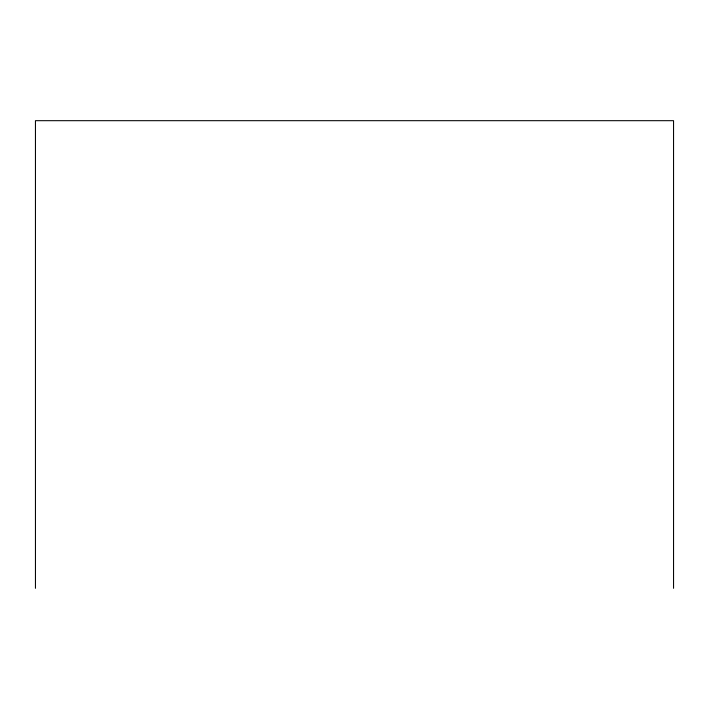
<?xml version="1.0" encoding="UTF-8"?>
<svg xmlns="http://www.w3.org/2000/svg" width="709" height="709" viewBox="0 0 709 709"><rect width="100%" height="100%" fill="white"/><g stroke="black" fill="none" stroke-linecap="round" stroke-linejoin="round"><path stroke-width="1.06" d="M673.55 588.319L673.55 120.681L35.45 120.681L35.45 588.319"/></g></svg>
